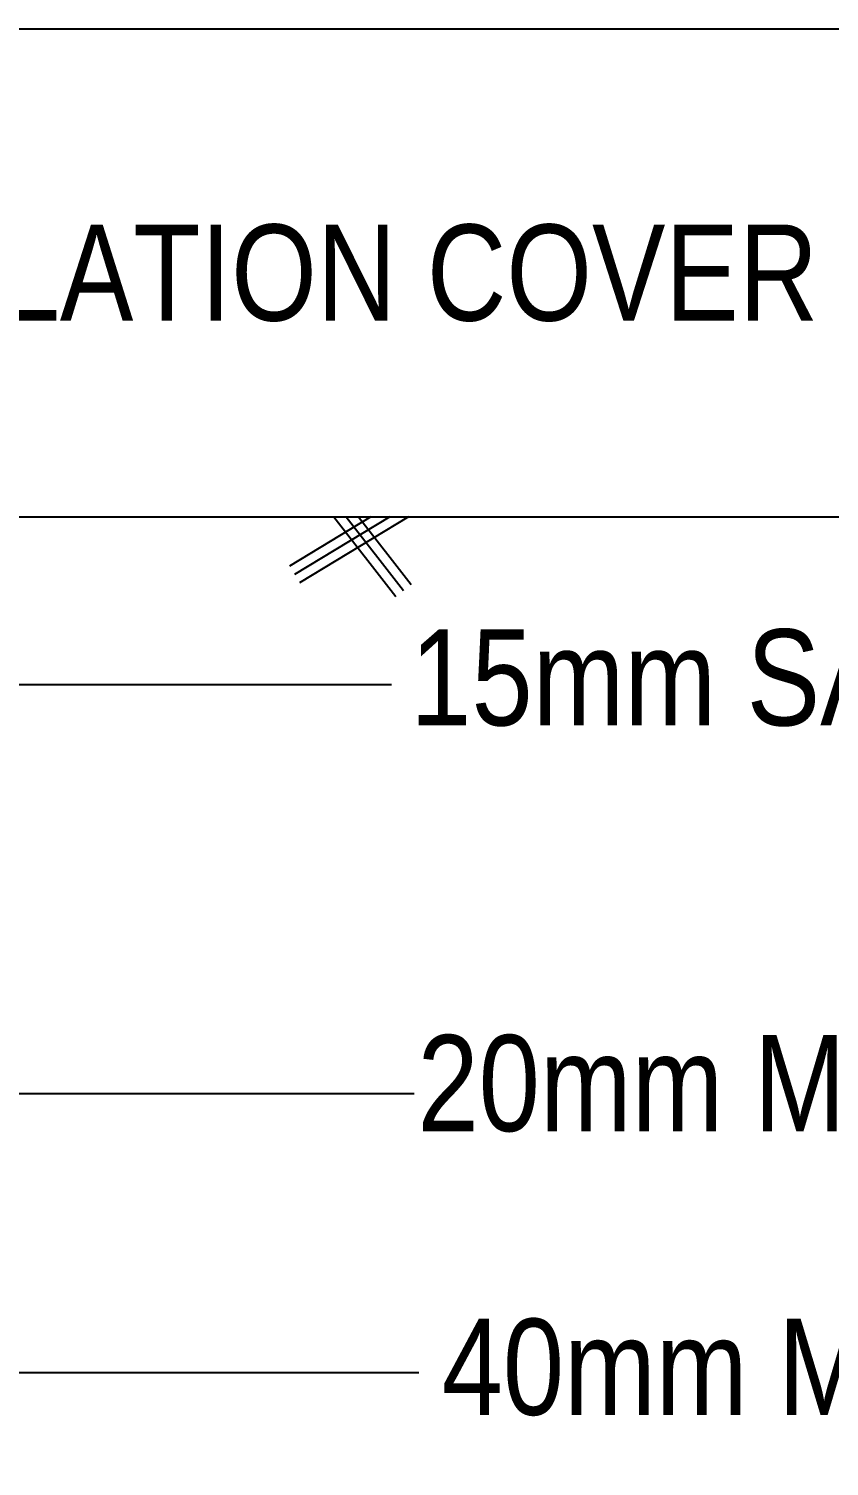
# Model space of a CAD drawing. Header units: metres. Extents: x 25391 to 25818, y 51852 to 52034.
# Drawn here: x 25453.388 to 25453.942, y 51883.769 to 51884.764 of the extents above; entities that cross this region are included whole.
import ezdxf

# ---------------------------------------------------------------- set-up
doc = ezdxf.new("R2010")
doc.units = ezdxf.units.M
doc.header["$MEASUREMENT"] = 0
doc.layers.get('0').update_dxf_attribs({"true_color": 0xffffff})
doc.layers.add('MCH', color=7, linetype='Continuous')
doc.styles.get("Standard").update_dxf_attribs({"font": 'swissc.ttf'})

msp = doc.modelspace()

# ---------------------------------------------------------------- linework, layer by layer
msp.add_lwpolyline([(25451.61994, 51884.76352), (25455.24827, 51884.76352), (25455.24827, 51879.94446), (25451.61994, 51879.94446)], close=True)
at = {"layer": 'MCH'}
for p, q in [((25453.36038, 51884.42593), (25454.09481, 51884.42593)), ((25453.6245, 51884.42593), (25453.56823, 51884.39179)), ((25453.63753, 51884.42593), (25453.57174, 51884.38602)), ((25453.65056, 51884.42593), (25453.57524, 51884.38024)), ((25453.59882, 51884.42593), (25453.64181, 51884.37069)), ((25453.60738, 51884.42593), (25453.64714, 51884.37484)), ((25453.61594, 51884.42593), (25453.65247, 51884.37899)), ((25453.16916, 51884.30992), (25453.63877, 51884.30992)), ((25453.11852, 51884.02693), (25453.65459, 51884.02693)), ((25453.12071, 51883.83398), (25453.65781, 51883.83398))]:
    msp.add_line(p, q, dxfattribs=at)

# ---------------------------------------------------------------- texts
for s, height, p in [('PERCULATION COVER', 0.0664884, (25453.10055, 51884.56161)), ('15mm SAND', 0.066488, (25453.6518, 51884.28162)), ('20mm METAL', 0.066488, (25453.65676, 51884.00095)), ('40mm METAL', 0.066488, (25453.6735, 51883.80469))]:
    msp.add_text(s, height=height, dxfattribs=at).set_placement(p)

doc.saveas('drawing.dxf')
